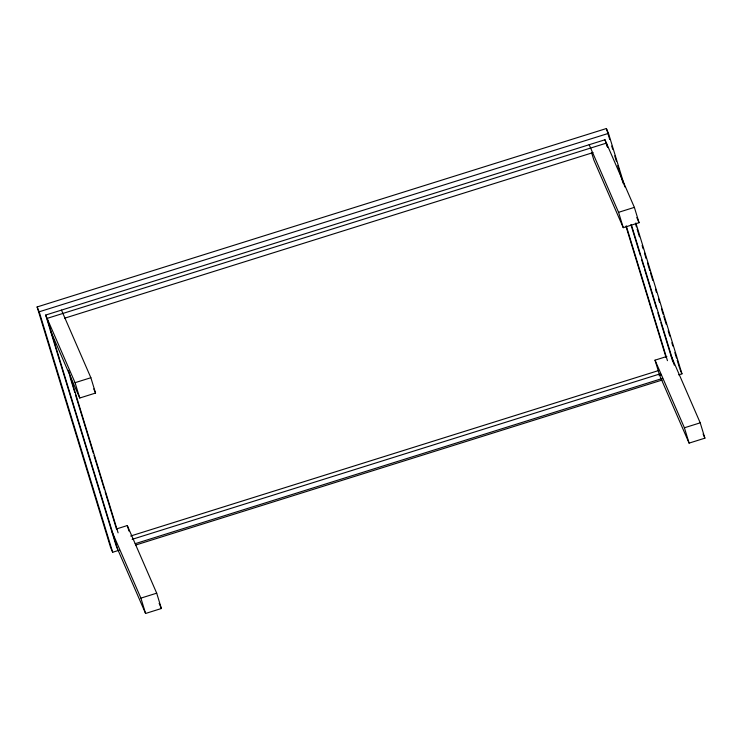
<?xml version="1.0" encoding="UTF-8"?>
<svg xmlns="http://www.w3.org/2000/svg" width="742" height="742" viewBox="0 0 742 742"><rect width="100%" height="100%" fill="white"/><g stroke="black" fill="none" stroke-linecap="round" stroke-linejoin="round"><path stroke-width="1.11" d="M119.276 550.184L112.682 552.252L110.577 547.42L37.1 306.956L606.381 128.533L608.486 133.365L624.847 186.919M37.1 306.956L39.196 311.788L608.486 133.365M116.438 528.963L127.299 525.559L156.701 593.173L161.385 608.514L145.58 613.467L116.179 545.852L45.661 315.062L604.98 139.765L634.373 207.37L639.066 222.711L623.261 227.664L593.86 160.059L591.513 152.388M64.554 318.225L593.034 152.592M45.661 315.062L75.063 382.677L90.867 377.724L95.551 393.056L79.746 398.018L50.345 330.403M589.176 144.718L618.568 212.323L634.373 207.37M659.694 375.508L655.01 360.167L666.863 356.448M130.675 536.012L659.156 370.379M132.122 539.351L660.603 373.718M659.054 375.712L661.243 375.025M135.183 543.691L662.699 378.355M135.758 545.018L662.179 380.025M678.661 374.858L681.963 373.829L635.866 222.99M111.495 530.511L140.897 598.126L156.701 593.173M655.01 360.167L684.412 427.782L700.216 422.829L704.9 438.17L689.095 443.122L660.148 376.546M636.803 217.517L639.066 222.711M679.857 368.997L681.963 373.829M671.269 356.253L700.216 422.829M703.091 434.005L704.9 438.17M61.465 310.11L90.867 377.724M93.742 388.901L95.551 393.056M159.122 603.311L161.385 608.514M606.381 128.533L609.72 139.468M611.723 146.026L612.725 149.3M614.728 155.857L616.398 161.329M617.743 165.698L619.412 171.161M620.08 173.35L623.085 183.181M635.44 223.63L636.441 226.904M637.109 229.093L639.446 236.744M642.118 245.491L643.119 248.765M644.455 253.143L646.124 258.606M647.46 262.974L649.797 270.626M650.465 272.815L652.812 280.467M655.483 289.204L656.484 292.487M658.488 299.045L659.49 302.328M661.493 308.885L663.163 314.348M663.83 316.537L666.168 324.18M668.171 330.747L669.841 336.209M671.844 342.767L672.846 346.041M674.849 352.598L676.519 358.071M677.186 360.25L679.524 367.902M607.763 147.454L606.427 143.095L47.108 318.392L117.635 549.191M631.377 224.743L674.293 365.175M604.98 139.765L606.975 146.295M630.923 224.678L640.244 255.155M641.57 259.514L643.898 267.129M644.566 269.309L656.54 308.505M657.866 312.855L660.194 320.479M660.862 322.649L672.836 361.846M626.239 225.781L667.448 360.668M626.137 226.867L666.001 357.329M618.568 212.323L623.261 227.664M684.412 427.782L689.095 443.122M127.299 525.559L128.978 531.04M75.063 382.677L79.746 398.018M140.897 598.126L145.58 613.467M68.431 370.314L118.099 532.839M70.026 376.936L74.756 392.407M75.434 394.623L93.334 453.223M94.011 455.43L102.461 483.07M102.795 484.174L104.483 489.701M105.16 491.918L116.642 529.51M39.196 311.788L112.682 552.252"/></g></svg>
